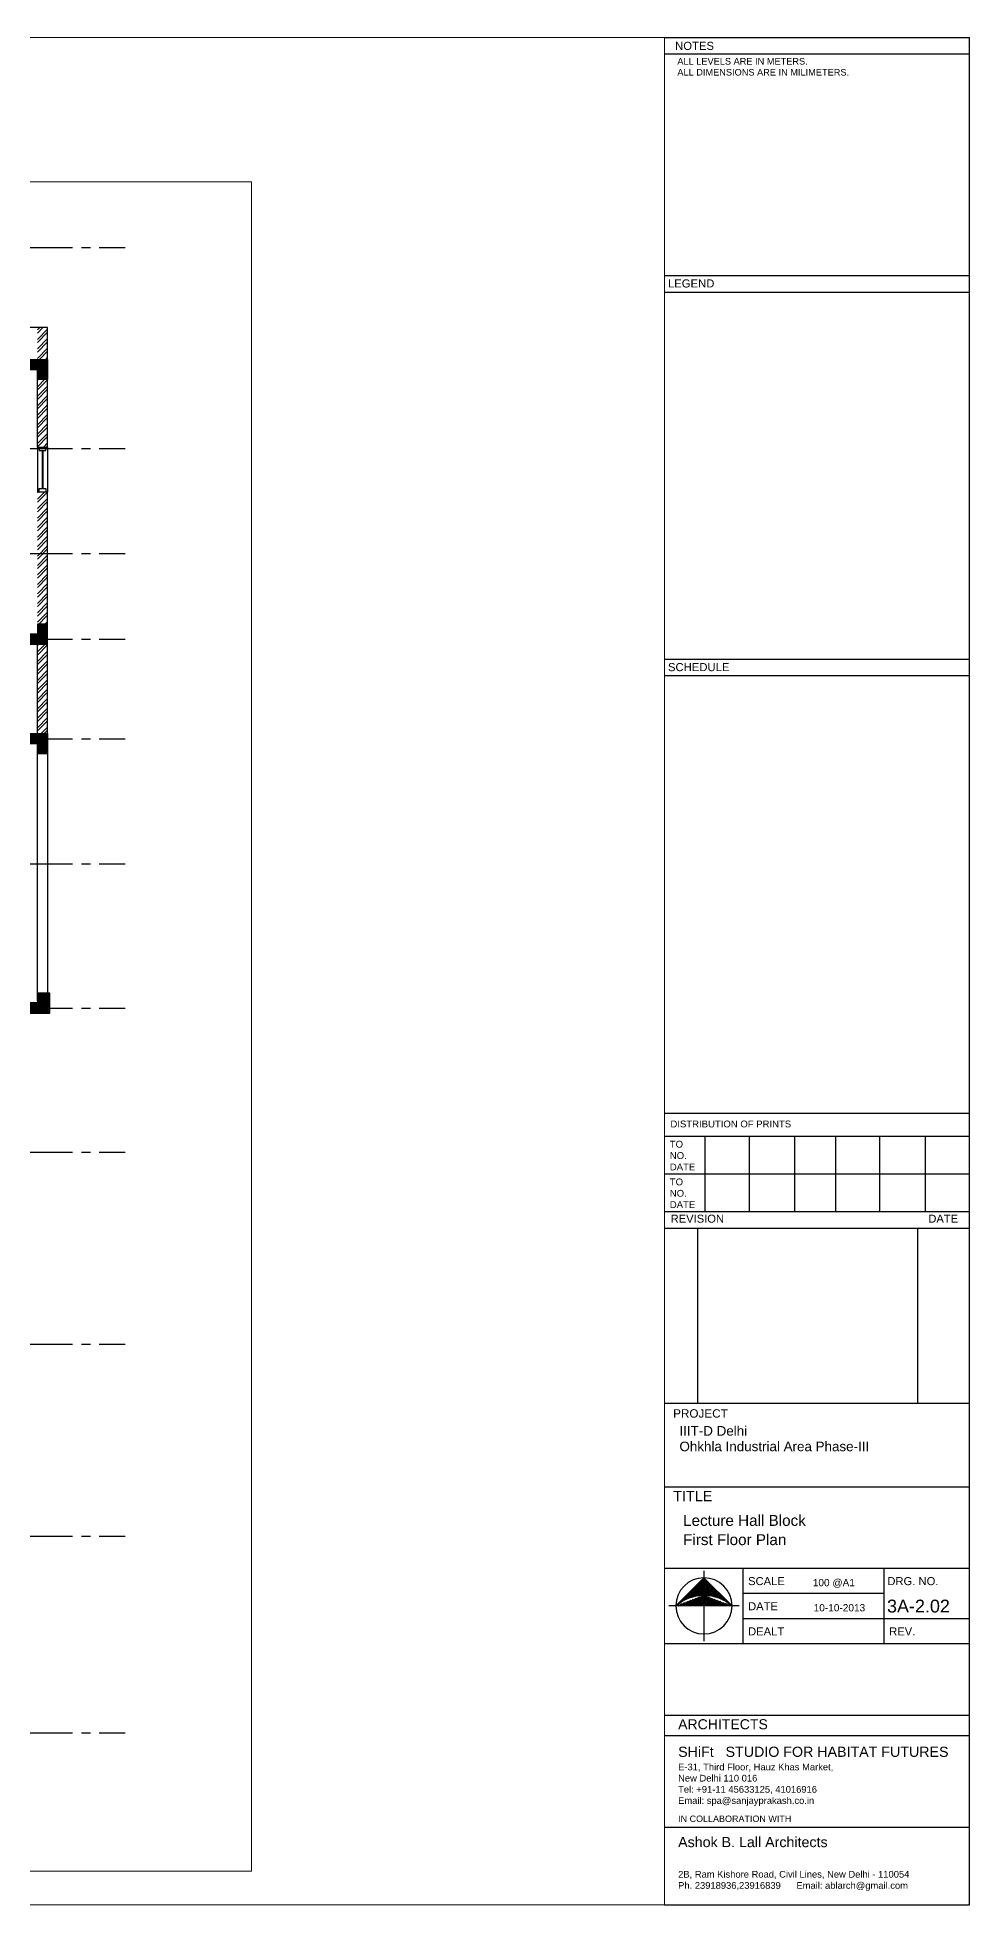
# Model space of a CAD drawing. Header units: millimetres. Extents: x 235412 to 469227, y 103223 to 235913.
# Drawn here: x 365717 to 386590, y 194099 to 235913 of the extents above; entities that cross this region are included whole.
import ezdxf
from ezdxf.enums import TextEntityAlignment as Align

# ---------------------------------------------------------------- set-up
doc = ezdxf.new("R2010")
doc.units = ezdxf.units.MM
doc.header["$MEASUREMENT"] = 0
doc.linetypes.add('CENTER', pattern=[2, 1.25, -0.25, 0.25, -0.25])
for name, color, linetype in [('A-Anno-Grid Lines', 162, 'Continuous'), ('A-Elevation', 4, 'Continuous'), ('A-Wall Patt', 8, 'Continuous'), ('A-Window', 4, 'Continuous'), ('S-Conc Patt', 9, 'Continuous')]:
    doc.layers.add(name, color=color, linetype=linetype)
for name, color, linetype, lineweight in [('A-Wall Sec', 1, 'Continuous', 30), ('Ann_TitleBlock 2', 5, 'Continuous', 25), ('Anno_Tittleblock', 5, 'Continuous', 13), ('column hatch', 12, 'Continuous', 5), ('dim', 251, 'Continuous', 5), ('S-Concrete', 40, 'Continuous', 30)]:
    doc.layers.add(name, color=color, linetype=linetype, lineweight=lineweight)
doc.styles.get("Standard").update_dxf_attribs({"font": 'trebuc.ttf'})
doc.styles.add('TITLE', font='swissel.ttf', dxfattribs={"height": 4.3})
pattern_1 = [(45, (-81071.99, 482182.7), (-106.066017, 106.066017), []), (45, (-81001.28, 482182.7), (-106.066017, 106.066017), [])]

# ---------------------------------------------------------------- blocks, each defined once
blk = doc.blocks.new('Win 1250')
at = {"layer": 'A-Window', "color": 2, "lineweight": 40}
blk.add_line((510449, 21610), (511299, 21610), dxfattribs=at)
at = {"layer": 'A-Window'}
for points in [[(510374, 21725), (511374, 21725)], [(510374, 21535), (510449, 21535), (510449, 21685), (510374, 21685)], [(510374, 21495), (511374, 21495)], [(511374, 21535), (511299, 21535), (511299, 21685), (511374, 21685)]]:
    blk.add_lwpolyline(points, dxfattribs=at)
blk = doc.blocks.new('Col BIG')
at = {"layer": 'S-Concrete'}
blk.add_lwpolyline([(430436, -150129), (431326, -150129), (431326, -150816), (430436, -150949)], close=True, dxfattribs=at)
blk = doc.blocks.new('Sttruct Acad')
at = {"layer": 'S-Conc Patt'}
for points in [[(521039, -130104), (521489, -130104), (521489, -130334), (521269, -130334), (521269, -130554), (521039, -130554)], [(523804, -130454), (523804, -130104), (524504, -130104), (524504, -130454)], [(528104, -130454), (528104, -130104), (528804, -130104), (528804, -130454)], [(532404, -130454), (532404, -130104), (533104, -130104), (533104, -130454)], [(535419, -130104), (535869, -130104), (535869, -130554), (535639, -130554), (535639, -130334), (535419, -130334)], [(539329, -132727), (538879, -132727), (538879, -132957), (539099, -132957), (539099, -133177), (539329, -133177)], [(513559, -136954), (513109, -136954), (513109, -137554), (513339, -137554), (513339, -137184), (513559, -137184)], [(516869, -136954), (516419, -136954), (516419, -137184), (516639, -137184), (516639, -137554), (516869, -137554)], [(538879, -138874), (538879, -139104), (539329, -139104), (539329, -138654), (539099, -138654), (539099, -138874)], [(538879, -141334), (538879, -141104), (539329, -141104), (539329, -141554), (539099, -141554), (539099, -141334)], [(513559, -143904), (513339, -143904), (513339, -143534), (513109, -143534), (513109, -144134), (513559, -144134)], [(516869, -143534), (516639, -143534), (516639, -143904), (516419, -143904), (516419, -144134), (516869, -144134)], [(519939, -143684), (519939, -143904), (519569, -143904), (519569, -144134), (520169, -144134), (520169, -143684)], [(524154, -143684), (524154, -143904), (523784, -143904), (523784, -144134), (524384, -144134), (524384, -143684)], [(513559, -147134), (513559, -147364), (513109, -147364), (513109, -147134)], [(517821, -147282, 1), (518121, -147282, 1)], [(520169, -147364), (520399, -147364), (520399, -147134), (519939, -147134), (519939, -147594), (520169, -147594)], [(536731, -147364), (536501, -147364), (536501, -147134), (536961, -147134), (536961, -147594), (536731, -147594)], [(538879, -147134), (538879, -147364), (539329, -147364), (539329, -146914), (539099, -146914), (539099, -147134)], [(523177, -149984), (524067, -149984), (524067, -150672), (523177, -150805)], [(533731, -149984), (532841, -149984), (532841, -150672), (533731, -150805)], [(520878, -151508), (520789, -150915), (520443, -150966), (520532, -151560)], [(536030, -151508), (536119, -150915), (536465, -150966), (536376, -151560)], [(518458, -151544, 1), (518758, -151544, 1)], [(521440, -155268), (521529, -155861), (521182, -155913), (521094, -155319)], [(535468, -155268), (535379, -155861), (535726, -155913), (535814, -155319)], [(519109, -155897, 1), (519409, -155897, 1)], [(522091, -159620), (522179, -160214), (521833, -160266), (521744, -159672)], [(534817, -159620), (534729, -160214), (535075, -160266), (535164, -159672)], [(519760, -160250, 1), (520060, -160250, 1)], [(525876, -163594), (524986, -163594), (524986, -162907), (525876, -162774)], [(531032, -163594), (531922, -163594), (531922, -162907), (531032, -162774)], [(522264, -163149), (522492, -163115), (522529, -163364), (522781, -163364), (522781, -163594), (522331, -163594)], [(534644, -163149), (534416, -163115), (534379, -163364), (534127, -163364), (534127, -163594), (534577, -163594)], [(520331, -164073, 1), (520631, -164073, 1)]]:
    blk.add_hatch(color=256, dxfattribs=at).paths.add_polyline_path(points)
for points in [[(521039, -134219), (521269, -134219), (521269, -135219), (521039, -135219)], [(535639, -134219), (535869, -134219), (535869, -135219), (535639, -135219)], [(519569, -136954), (520169, -136954), (520169, -137404), (519939, -137404), (519939, -137184), (519569, -137184)], [(524504, -138754), (524504, -139104), (523804, -139104), (523804, -138754)], [(528804, -138754), (528804, -139104), (528104, -139104), (528104, -138754)], [(533104, -138754), (533104, -139104), (532404, -139104), (532404, -138754)], [(535419, -141104), (535639, -141104), (535639, -140734), (535869, -140734), (535869, -141334), (535419, -141334)], [(532754, -143684), (532754, -143904), (533124, -143904), (533124, -144134), (532524, -144134), (532524, -143684)], [(536739, -143684), (536739, -143904), (536369, -143904), (536369, -144134), (536969, -144134), (536969, -143684)]]:
    blk.add_hatch(color=256, dxfattribs=at).paths.add_polyline_path(points, flags=17)
at = {"layer": 'S-Concrete'}
for points in [[(521039, -130104), (521489, -130104), (521489, -130334), (521269, -130334), (521269, -130554), (521039, -130554), (521039, -130104)], [(535419, -130104), (535869, -130104), (535869, -130554), (535639, -130554), (535639, -130334), (535419, -130334), (535419, -130104)], [(538879, -132727), (539329, -132727), (539329, -133177), (539099, -133177), (539099, -132957), (538879, -132957), (538879, -132727)], [(513109, -137554), (513339, -137554), (513339, -137184), (513559, -137184), (513559, -136954), (513109, -136954), (513109, -137554)], [(516869, -137554), (516639, -137554), (516639, -137184), (516419, -137184), (516419, -136954), (516869, -136954), (516869, -137554)], [(519569, -136954), (520169, -136954), (520169, -137404), (519939, -137404), (519939, -137184), (519569, -137184), (519569, -136954)], [(538879, -138874), (538879, -139104), (539329, -139104), (539329, -138654), (539099, -138654), (539099, -138874), (538879, -138874)], [(535419, -141104), (535639, -141104), (535639, -140734), (535869, -140734), (535869, -141334), (535419, -141334), (535419, -141104)], [(538879, -141334), (538879, -141104), (539329, -141104), (539329, -141554), (539099, -141554), (539099, -141334), (538879, -141334)], [(513109, -143534), (513339, -143534), (513339, -143904), (513559, -143904), (513559, -144134), (513109, -144134), (513109, -143534)], [(516869, -143534), (516639, -143534), (516639, -143904), (516419, -143904), (516419, -144134), (516869, -144134), (516869, -143534)], [(519939, -143684), (519939, -143904), (519569, -143904), (519569, -144134), (520169, -144134), (520169, -143684), (519939, -143684)], [(524154, -143684), (524154, -143904), (523784, -143904), (523784, -144134), (524384, -144134), (524384, -143684), (524154, -143684)], [(532754, -143684), (532754, -143904), (533124, -143904), (533124, -144134), (532524, -144134), (532524, -143684), (532754, -143684)], [(536739, -143684), (536739, -143904), (536369, -143904), (536369, -144134), (536969, -144134), (536969, -143684), (536739, -143684)], [(520169, -147364), (520399, -147364), (520399, -147134), (519939, -147134), (519939, -147594), (520169, -147594), (520169, -147364)], [(536731, -147364), (536501, -147364), (536501, -147134), (536961, -147134), (536961, -147594), (536731, -147594), (536731, -147364)], [(538879, -147134), (538879, -147364), (539329, -147364), (539329, -146914), (539099, -146914), (539099, -147134), (538879, -147134)], [(520878, -151508), (520789, -150915), (520443, -150966), (520532, -151560), (520878, -151508)], [(536030, -151508), (536119, -150915), (536465, -150966), (536376, -151560), (536030, -151508)], [(521440, -155268), (521529, -155861), (521182, -155913), (521094, -155319), (521440, -155268)], [(535468, -155268), (535379, -155861), (535726, -155913), (535814, -155319), (535468, -155268)], [(522091, -159620), (522179, -160214), (521833, -160266), (521744, -159672), (522091, -159620)], [(534817, -159620), (534729, -160214), (535075, -160266), (535164, -159672), (534817, -159620)], [(522264, -163149), (522492, -163115), (522529, -163364), (522781, -163364), (522781, -163594), (522331, -163594), (522264, -163149)], [(534644, -163149), (534416, -163115), (534379, -163364), (534127, -163364), (534127, -163594), (534577, -163594), (534644, -163149)]]:
    blk.add_lwpolyline(points, dxfattribs=at)
for points in [[(523804, -130454), (523804, -130104), (524504, -130104), (524504, -130454)], [(528104, -130454), (528104, -130104), (528804, -130104), (528804, -130454)], [(532404, -130454), (532404, -130104), (533104, -130104), (533104, -130454)], [(521039, -134219), (521269, -134219), (521269, -135219), (521039, -135219)], [(535639, -134219), (535869, -134219), (535869, -135219), (535639, -135219)], [(524504, -138754), (524504, -139104), (523804, -139104), (523804, -138754)], [(528804, -138754), (528804, -139104), (528104, -139104), (528104, -138754)], [(533104, -138754), (533104, -139104), (532404, -139104), (532404, -138754)], [(513559, -147134), (513559, -147364), (513109, -147364), (513109, -147134)]]:
    blk.add_lwpolyline(points, close=True, dxfattribs=at)
for centre in [(517971, -147282), (518608, -151544), (519259, -155897), (519910, -160250), (520481, -164073)]:
    blk.add_circle(centre, 150, dxfattribs=at)
blk.add_blockref('Col BIG', (92741, 145), dxfattribs=at)
at = {"layer": 'S-Concrete', "xscale": -1}
blk.add_blockref('Col BIG', (964167, 145), dxfattribs=at)
at = {"layer": 'S-Concrete', "rotation": 180}
blk.add_blockref('Col BIG', (956313, -313723), dxfattribs=at)
at = {"layer": 'S-Concrete', "xscale": -1, "rotation": 180}
blk.add_blockref('Col BIG', (100595, -313723), dxfattribs=at)
blk = doc.blocks.new('Grid Academic Lecture')
at = {"layer": 'A-Anno-Grid Lines', "linetype": 'CENTER', "ltscale": 800}
for p, q in [((-10639.7, 0), (21940.1, 0)), ((-10639.7, -4500), (21940.1, -4500)), ((-10639.7, -6850), (21940.1, -6850)), ((-10639.7, -8770), (21940.1, -8770)), ((-10639.7, -11000), (21940.1, -11000)), ((-10639.7, -13800), (21940.1, -13800)), ((-10639, -17030), (21940.1, -17030)), ((-10639, -20260), (21940.1, -20260)), ((-10639, -24560), (21940.1, -24560)), ((-10639, -28860), (21940.1, -28860)), ((-10639, -33260), (21940.1, -33260))]:
    blk.add_line(p, q, dxfattribs=at)
blk = doc.blocks.new('IIITD WD A1- L Format Library')
at = {"layer": 'A-Wall Patt'}
h = blk.add_hatch(dxfattribs=at)
h.set_pattern_fill('ANSI37', color=256, scale=3.12893, angle=-90, style=0)
h.set_pattern_definition([(315, (787.2798, 94.2132), (0.276561, 0.276561), []), (45, (787.2798, 94.2132), (-0.276561, 0.276561), [])])
edge = h.paths.add_edge_path()
edge.add_ellipse((787.28, 75.6), major_axis=(0, -13.19), ratio=0.999632, start_angle=138.45414, end_angle=180, ccw=False)
edge.add_line((796.02, 85.47), (787.28, 94.21))
edge.add_line((787.28, 94.21), (778.54, 85.47))
edge.add_ellipse((787.28, 75.6), major_axis=(0, -13.19), ratio=0.999632, start_angle=180, end_angle=221.54586, ccw=False)
for p, q in [((775, 573.91), (870, 573.91)), ((775, 573.91), (870, 573.91)), ((870, -7.57), (870, 573.91)), ((775, 568.74), (870, 568.74)), ((775, 499.74), (870, 499.74)), ((775, 494.57), (870, 494.57)), ((775, 380.26), (870, 380.26)), ((870, 375.1), (775, 375.1)), ((775, 238.91), (870, 238.91)), ((775, 231.77), (870, 231.77)), ((787.59, 231.77), (787.59, 208.27)), ((801.33, 231.77), (801.33, 208.27)), ((815.48, 231.77), (815.48, 208.27)), ((828.23, 231.77), (828.23, 208.27)), ((841.98, 231.77), (841.98, 208.27)), ((856.12, 231.77), (856.12, 208.27)), ((775, 220.02), (870, 220.02)), ((775, 208.27), (870, 208.27)), ((775, 208.27), (840.13, 208.27)), ((775, 203.05), (870, 203.05)), ((785.25, 203.05), (785.25, 148.57)), ((853.73, 203.05), (853.73, 148.57)), ((775, 148.57), (870, 148.57)), ((775, 122.55), (870, 122.55)), ((775, 97.24), (870, 97.24)), ((775, 97.24), (870, 97.24)), ((787.28, 94.21), (778.54, 85.47)), ((787.28, 96.4), (787.28, 94.21)), ((796.02, 85.47), (787.28, 94.21)), ((799.51, 73.74), (799.51, 97.24)), ((843.37, 73.74), (843.37, 97.24)), ((787.28, 88.78), (787.28, 74.53)), ((799.51, 89.41), (843.37, 89.41)), ((798.21, 85.47), (776.35, 85.47)), ((799.51, 81.57), (843.37, 81.57)), ((843.37, 81.57), (870, 81.57)), ((775, 73.74), (846.02, 73.74)), ((775, 73.74), (870, 73.74)), ((775, 51.39), (870, 51.39)), ((775, 45.13), (870, 45.13)), ((775, 16.54), (870, 16.54)), ((775, -7.57), (870, -7.57))]:
    blk.add_line(p, q)
at = {"extrusion": (0, 0, -1)}
for centre, major_axis, start_param, end_param in [((787.28, 85.47), (0, -8.75), -1.570796, 4.712389), ((787.28, 75.6), (0, -13.19), 2.416481, 3.866705)]:
    blk.add_ellipse(centre, major_axis=major_axis, ratio=0.999632, start_param=start_param, end_param=end_param, dxfattribs=at)
at = {"layer": 'Anno_Tittleblock', "color": 5}
blk.add_lwpolyline([(0, -7.57), (775, -7.57), (775, 573.91), (0, 573.91)], close=True, dxfattribs=at)
at = {"style": 'TITLE'}
for s, height, p in [('PROJECT', 2.611, (777.68, 144.09)), ('TITLE', 3.207, (777.68, 118.06))]:
    blk.add_text(s, height=height, dxfattribs=at).set_placement(p)
at = {"attachment_point": 1}
for s, insert, char_height in [('{\\fSwis721 LtEx BT|b0|i0|c0|p34;NOTES}', (778.3, 572.51), 2.5175), ('{\\fSwis721 LtEx BT|b0|i0|c0|p34;LEGEND}', (776.07, 498.53), 2.5175), ('{\\fSwis721 LtEx BT|b0|i0|c0|p34;SCHEDULE }', (776.07, 379.06), 2.5175), ('{\\fSwis721 LtEx BT|b0|i0|c0|p34;DISTRIBUTION OF PRINTS}', (776.85, 236.6), 2.1241), ('{\\fSwis721 LtEx BT|b0|i0|c0|p34;TO\\PNO.\\PDATE}', (776.65, 230.3), 2.1241), ('{\\fSwis721 LtEx BT|b0|i0|c0|p34;TO\\PNO.\\PDATE}', (776.65, 218.56), 2.1241), ('{\\fSwis721 LtEx BT|b0|i0|c0|p34;REVISION}', (776.9, 207.29), 2.4923), ('{\\fSwis721 LtEx BT|b0|i0|c0|p34;DATE}', (857.14, 207.29), 2.4923), ('{\\fSwis721 LtEx BT|b0|i0|c0|p34;SCALE}', (801.02, 94.43), 2.4923), ('{\\fSwis721 LtEx BT|b0|i0|c0|p34;DRG. NO.}', (844.38, 94.43), 2.5), ('{\\fSwis721 LtEx BT|b0|i0|c0|p34;DATE}', (801.02, 86.6), 2.4923), ('{\\fSwis721 LtEx BT|b0|i0|c0|p34;DEALT}', (801.02, 78.77), 2.4923), ('{\\fSwis721 LtEx BT|b0|i0|c0|p34;REV.}', (844.95, 78.77), 2.4923), ('{\\fSwis721 LtEx BT|b0|i0|c0|p34;\\H1.5645x;ARCHITECTS\\H0.6392x;\\P\\H0.99998x;\\P\\H1.586x;SHiFt   STUDIO FOR HABITAT FUTURES\\P\\H0.65838x;E-31, Third Floor, Hauz Khas Market, \\PNew Delhi 110 016\\PTel: +91-11 45633125, 41016916\\PEmail: spa@sanjayprakash.co.in}', (779.24, 50.18), 2), ('{\\fSwis721 LtEx BT|b0|i0|c0|p34;IN COLLABORATION WITH\\P\\P\\H1.586x;Ashok B. Lall Architects\\P\\P\\H0.6584x;2B, Ram Kishore Road, Civil Lines, New Delhi - 110054\\PPh. 23918936,23916839      Email: ablarch@gmail.com}', (779.24, 20.18), 2)]:
    blk.add_mtext(s, dxfattribs=dict(at, insert=insert, char_height=char_height))
at = {"insert": (779, 567.48), "char_height": 2.05, "width": 64.2608, "attachment_point": 1, "style": 'TITLE'}
blk.add_mtext('{\\fSwis721 Ex BT|b0|i0|c0|p34;ALL LEVELS ARE IN METERS.\\PALL DIMENSIONS ARE IN MILIMETERS.}', dxfattribs=at)
at = {"style": 'TITLE'}
for tag, p, height in [('PROJECT NAME 1', (779.17, 137.4), 2.98), ('PROJECT NAME 2', (779.17, 132.23), 2.98), ('PROJECT_NAME_3', (779.17, 127.37), 2.98), ('1:100@A1', (818.06, 91.92), 2.25), ('A-2.03', (844.81, 84.28), 4), ('03.04.11', (821.96, 84.64), 2.25), ('AC', (827.5, 76.14), 2.25), ('A', (858.85, 75.94), 3.66)]:
    blk.add_attdef(tag, p, '', height=height, dxfattribs=at)
for p in [(780.3, 113.01), (780.3, 106.37)]:
    blk.add_attdef('FIRST FLOOR PLAN', text='', height=3.39, dxfattribs=at).set_placement(p, align=Align.TOP_LEFT)

msp = doc.modelspace()

# ---------------------------------------------------------------- hatches: boundary and pattern name
at = {"layer": 'A-Wall Patt'}
h = msp.add_hatch(dxfattribs=at)
h.set_pattern_fill('ANSI32', color=256, scale=400, style=0)
h.set_pattern_definition(pattern_1)
h.paths.add_polyline_path([(365717.4, 228699.5), (365947.4, 228699.5), (365947.4, 229414.5), (365719.6, 229414.5), (365717.4, 229184.5)])
h = msp.add_hatch(dxfattribs=at)
h.set_pattern_fill('ANSI32', color=256, scale=400, style=0)
h.set_pattern_definition(pattern_1)
h.paths.add_polyline_path([(365717.4, 226739.5), (365947.4, 226739.5), (365947.4, 228249.5), (365717.4, 228249.5), (365717.4, 227951.1)])
h = msp.add_hatch(dxfattribs=at)
h.set_pattern_fill('ANSI32', color=256, scale=400, style=0)
h.set_pattern_definition([(45, (427752.41, 105597.43), (-106.06602, 106.06602), []), (45, (427823.12, 105597.43), (-106.06602, 106.06602), [])])
h.paths.add_polyline_path([(365947.4, 225739.5), (365717.4, 225739.5), (365717.4, 222322.1), (365717.4, 222322.1), (365717.4, 222542.1), (365947.4, 222542.1)])
h = msp.add_hatch(dxfattribs=at)
h.set_pattern_fill('ANSI32', color=256, scale=400, style=0)
h.set_pattern_definition(pattern_1)
h.paths.add_polyline_path([(365947.4, 222322.1), (365722.4, 222322.1), (365717.4, 220322.1), (365947.4, 220322.1)])
at = {"layer": 'S-Conc Patt'}
msp.add_hatch(color=256, dxfattribs=at).paths.add_polyline_path([(365548.1, 214292.1), (365548.1, 214062.1), (365998.1, 214062.1), (365998.1, 214512.1), (365768.1, 214512.1), (365768.1, 214292.1)])

# ---------------------------------------------------------------- linework, layer by layer
at = {"layer": 'A-Elevation'}
for points in [[(365717.4, 214339), (365717.4, 220092.1)], [(365947.4, 220092.1), (365947.4, 214062.1)], [(363400, 214292.1), (365721.2, 214292.1)], [(363400, 214062.1), (365998.1, 214062.1)]]:
    msp.add_lwpolyline(points, dxfattribs=at)
at = {"layer": 'A-Wall Sec'}
for p, q in [((365947.4, 229414.5), (364817.4, 229414.5)), ((365947.4, 228699.5), (365947.4, 229414.5)), ((365717.4, 226739.5), (365717.4, 228249.5)), ((365947.4, 226739.5), (365947.4, 228249.5)), ((365717.4, 226739.5), (365947.4, 226739.5)), ((365717.4, 225739.5), (365947.4, 225739.5)), ((365947.4, 222542.1), (365947.4, 225739.5)), ((365717.4, 220322.1), (365717.4, 222322.1)), ((365947.4, 220322.1), (365947.4, 222322.1))]:
    msp.add_line(p, q, dxfattribs=at)
at = {"layer": 'dim'}
msp.add_lwpolyline([(333356.2, 232679.4), (370509.5, 232679.4), (370509.5, 194850.6), (333356.2, 194850.6)], close=True, dxfattribs=at)
at = {"layer": 'S-Concrete'}
msp.add_lwpolyline([(365548.1, 214292.1), (365548.1, 214062.1), (365998.1, 214062.1), (365998.1, 214512.1), (365768.1, 214512.1), (365768.1, 214292.1), (365548.1, 214292.1)], dxfattribs=at)

# ---------------------------------------------------------------- block references
at = {"layer": 'A-Anno-Grid Lines'}
msp.add_blockref('Grid Academic Lecture', (345744, 231207.1), dxfattribs=at)
at = {"layer": 'A-Wall Sec'}
msp.add_blockref('Sttruct Acad', (-173381.6, 361426.2), dxfattribs=at)
at = {"layer": 'Ann_TitleBlock 2'}
ref = msp.add_blockref('IIITD WD A1- L Format Library', (324028.5, 194643.5), dxfattribs=dict(at, xscale=71.90956750301714, yscale=71.90956750301714, zscale=71.90956750301714))
ref.add_attrib('FIRST FLOOR PLAN', 'Lecture Hall Block', dxfattribs={"layer": '0', "height": 244.056, "style": 'TITLE'}).set_placement((380174.7, 202825.2), align=Align.TOP_LEFT)
ref.add_attrib('FIRST FLOOR PLAN', 'First Floor Plan', dxfattribs={"layer": '0', "height": 244.056, "style": 'TITLE'}).set_placement((380174.7, 202395), align=Align.TOP_LEFT)
ref.add_attrib('A-2.03', '3A-2.02', (384740.3, 200641.5), dxfattribs={"layer": '0', "height": 287.64, "style": 'TITLE'})
ref.add_attrib('06.05.04??', '10-10-2013', (383097.5, 200667.1), dxfattribs={"layer": '0', "height": 161.45, "style": 'TITLE'})
ref.add_attrib('1:100@A1', '100 @A1', (383077.8, 201229.7), dxfattribs={"layer": '0', "height": 161.45, "style": 'TITLE'})
ref.add_attrib('PROJECT NAME 2', 'IIIT-D Delhi', (380093, 204602), dxfattribs={"layer": '0', "height": 214.558, "style": 'TITLE'})
ref.add_attrib('PROJECT_NAME_3', 'Ohkhla Industrial Area Phase-III', (380093, 204252.7), dxfattribs={"layer": '0', "height": 214.558, "style": 'TITLE'})
at = {"layer": 'column hatch', "rotation": 269.999924196521}
msp.add_blockref('Win 1250', (344223.3, 737113.2), dxfattribs=at)

doc.saveas('drawing.dxf')
